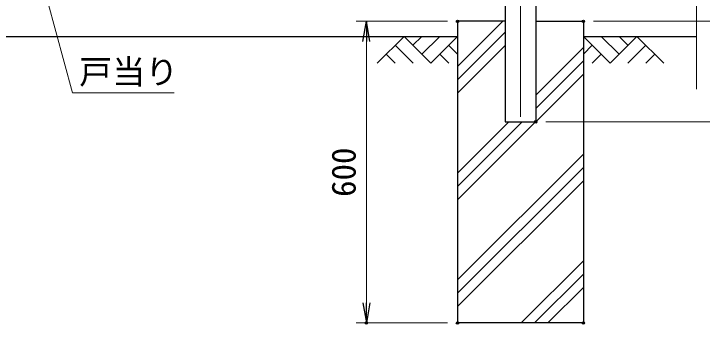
# Model space of a CAD drawing. Units: millimetres, scale not verified. Extents: x -4200 to 4200, y -2970 to 2970.
# Drawn here: x 1171 to 2539, y -555 to 62 of the extents above; entities that cross this region are included whole.
import ezdxf
from ezdxf.enums import TextEntityAlignment as Align

# ---------------------------------------------------------------- set-up
doc = ezdxf.new("R2010")
doc.units = ezdxf.units.MM
doc.header["$LTSCALE"] = 10
doc.header["$PDMODE"] = 32
doc.header["$PDSIZE"] = 5
doc.linetypes.add('USER1', pattern=[50.8, 31.75, -6.35, 6.35, -6.35])
for name, color, linetype, lineweight in [('0-0_D-STR4', 7, 'Continuous', 25), ('0-1_D-STR-DIM', 7, 'Continuous', 13), ('0-3_Defpoints', 6, 'Continuous', 25), ('0-4_D-BGD', 7, 'Continuous', 25), ('0-5_D-STR1', 1, 'Continuous', 25), ('0-6_D-BMK', 2, 'USER1', 13), ('0-7_D-STR-TXT', 7, 'Continuous', 13), ('0-A_D-DCR-HCH', 7, 'Continuous', 13), ('0-B_D-STR2', 7, 'Continuous', 13)]:
    doc.layers.add(name, color=color, linetype=linetype, lineweight=lineweight)
doc.layers.add('0-2_0', color=7, linetype='Continuous')
doc.styles.add('ＭＳ ゴシック', font='')
doc.styles.get('ＭＳ ゴシック').set_extended_font_data('MS Gothic')

# ---------------------------------------------------------------- blocks, each defined once
blk = doc.blocks.new('_Open')
at = {"layer": '0-2_0'}
blk.add_line((-10, 1.667), (0, 0), dxfattribs=at)
blk.add_lwpolyline([(-10, -1.667), (0, 0), (-10, 0)], dxfattribs=at)

msp = doc.modelspace()

# ---------------------------------------------------------------- linework, layer by layer
at = {"layer": '0-0_D-STR4'}
for p, q in [((2147.91, 47.22), (2053.16, 47.22)), ((2053.16, 47.22), (2053.16, -552.78)), ((2208.41, 47.22), (2303.16, 47.22)), ((2303.16, 47.22), (2303.16, -552.78)), ((2303.16, -552.78), (2053.16, -552.78))]:
    msp.add_line(p, q, dxfattribs=at)
at = {"layer": '0-1_D-STR-DIM'}
for p, q in [((2033.16, 47.22), (1851.9, 47.22)), ((2323.16, 47.22), (2827.3, 47.22)), ((2323.16, 47.22), (2947.18, 47.22)), ((2323.16, 47.22), (2947.18, 47.22)), ((1871.9, 7.22), (1871.9, -512.78)), ((2228.41, -152.78), (3067.3, -152.78)), ((2228.41, -152.78), (2947.18, -152.78)), ((2033.16, -552.78), (1851.9, -552.78))]:
    msp.add_line(p, q, dxfattribs=at)
at = {"layer": '0-3_Defpoints'}
for p in [(2053.16, 47.22), (2303.16, 47.22), (2208.41, -152.78), (1871.9, -552.78), (2053.16, -552.78), (2053.16, -552.78), (2303.16, -552.78)]:
    msp.add_point(p, dxfattribs=at)
at = {"layer": '0-4_D-BGD'}
for p, q in [((303.16, 17.22), (2053.16, 17.22)), ((2303.16, 17.22), (2528.16, 17.22))]:
    msp.add_line(p, q, dxfattribs=at)
at = {"layer": '0-5_D-STR1'}
for p, q in [((2147.91, 205.72), (2147.91, -152.78)), ((2208.41, 83.84), (2208.41, -152.78)), ((2147.91, -152.78), (2208.41, -152.78))]:
    msp.add_line(p, q, dxfattribs=at)
at = {"layer": '0-6_D-BMK'}
msp.add_line((2178.16, 682.46), (2178.16, -163.36), dxfattribs=at)
at = {"layer": '0-7_D-STR-TXT'}
msp.add_lwpolyline([(1489.65, -94.97), (1288.17, -94.97), (1188.64, 271.62)], dxfattribs=at)
at = {"layer": '0-A_D-DCR-HCH'}
for p, q in [((2053.16, -42.64), (2143.02, 47.22)), ((1946.73, 17.22), (1893.52, -35.99)), ((1946.73, 17.22), (1999.95, -35.99)), ((1964.47, -0.52), (1982.21, 17.22)), ((1982.21, -18.25), (2017.68, 17.22)), ((1999.95, -35.99), (2053.16, 17.22)), ((2053.16, -69.15), (2147.91, 25.6)), ((2356.37, -35.99), (2303.16, 17.22)), ((2374.11, -18.25), (2338.63, 17.22)), ((2409.58, 17.22), (2356.37, -35.99)), ((2391.94, -0.61), (2374.11, 17.22)), ((2409.58, 17.22), (2462.8, -35.99)), ((1929, -0.52), (1964.64, -35.99)), ((2035.42, -0.52), (2053.16, -18.17)), ((2053.16, -95.67), (2147.91, -0.92)), ((2208.41, -99.52), (2303.16, -4.77)), ((2320.9, -0.52), (2303.16, -18.17)), ((2427.32, -0.52), (2391.68, -35.99)), ((1911.26, -18.25), (1929.08, -35.99)), ((2017.68, -18.25), (2035.5, -35.99)), ((2338.63, -18.25), (2320.81, -35.99)), ((2445.06, -18.25), (2427.24, -35.99)), ((2208.41, -126.04), (2303.16, -31.29)), ((2208.41, -152.55), (2303.16, -57.8)), ((2053.16, -307.8), (2208.18, -152.78)), ((2053.16, -281.29), (2181.66, -152.78)), ((2053.16, -254.77), (2155.15, -152.78)), ((2053.16, -466.9), (2303.16, -216.9)), ((2053.16, -493.42), (2303.16, -243.42)), ((2053.16, -519.93), (2303.16, -269.93)), ((2179.41, -552.78), (2303.16, -429.03)), ((2205.93, -552.78), (2303.16, -455.55)), ((2232.45, -552.78), (2303.16, -482.07))]:
    msp.add_line(p, q, dxfattribs=at)
at = {"layer": '0-B_D-STR2'}
msp.add_line((2528.16, -87.61), (2528.16, 336.57), dxfattribs=at)
msp.add_lwpolyline([(2528.16, -87.78), (2528.16, 336.57), (2492.92, 349.39), (2563.4, 375.05), (2528.16, 387.87), (2528.16, 707.22)], dxfattribs=at)

# ---------------------------------------------------------------- block references
at = {"layer": '0-1_D-STR-DIM', "xscale": 4, "yscale": 4}
for p, rotation in [((1871.9, 47.22), 90), ((1871.9, -552.78), 270)]:
    msp.add_blockref('_Open', p, dxfattribs=dict(at, rotation=rotation))

# ---------------------------------------------------------------- texts
at = {"layer": '0-1_D-STR-DIM', "style": 'ＭＳ ゴシック'}
msp.add_text('600', height=48.09, rotation=90, dxfattribs=at).set_placement((1865.16, -302.03), align=Align.BOTTOM_LEFT)
at = {"layer": '0-7_D-STR-TXT', "style": 'ＭＳ ゴシック'}
msp.add_text('戸当り', height=48.09, dxfattribs=at).set_placement((1301.18, -91.61), align=Align.BOTTOM_LEFT)

doc.saveas('drawing.dxf')
